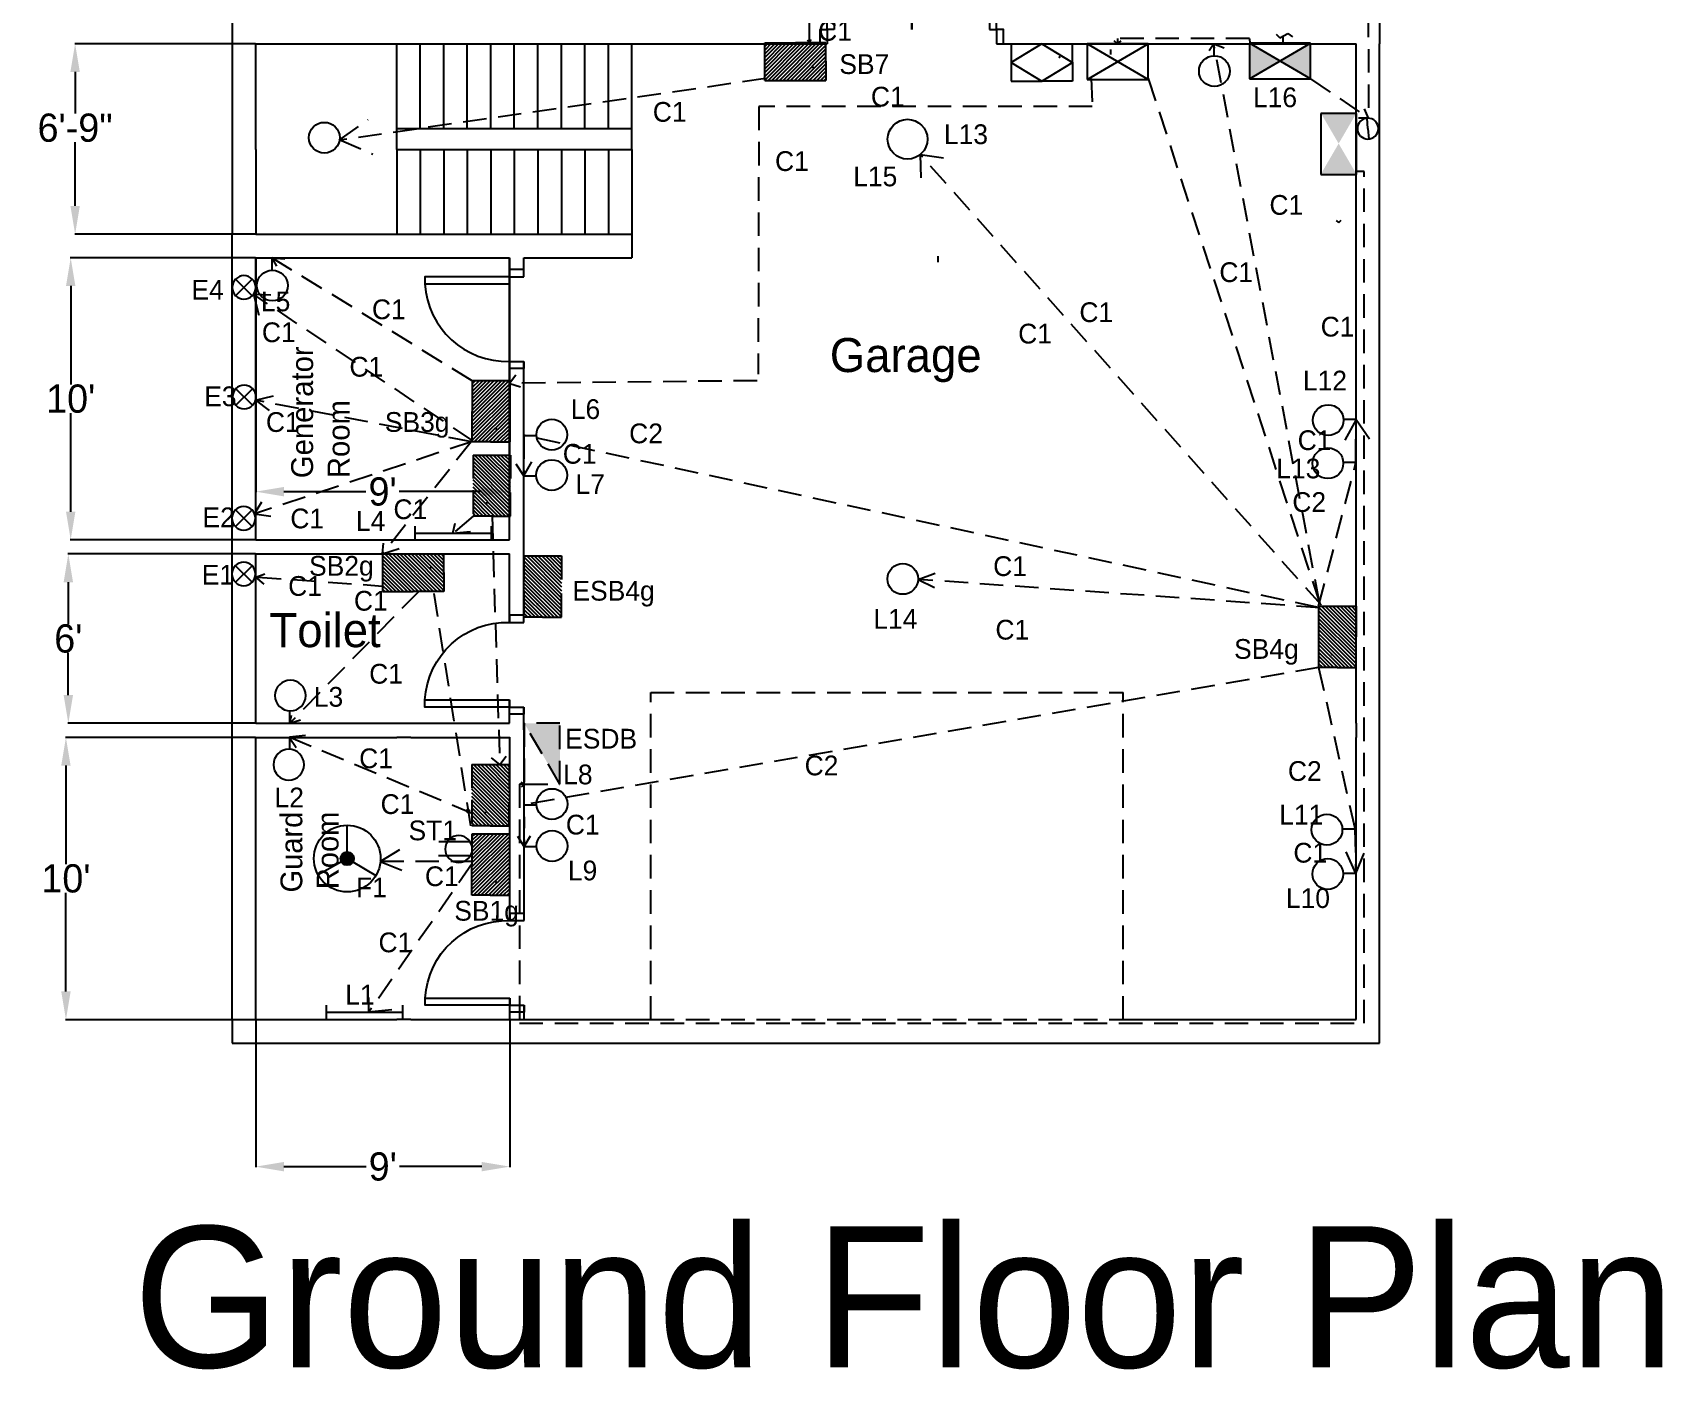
# Model space of a CAD drawing. Header units: inches. Extents: x -1679 to 1221, y -701 to 435.
# Drawn here: x 528 to 1221, y -564 to 4 of the extents above; entities that cross this region are included whole.
import ezdxf

# ---------------------------------------------------------------- set-up
doc = ezdxf.new("R2010")
doc.units = ezdxf.units.IN
doc.header["$LTSCALE"] = 40
doc.header["$MEASUREMENT"] = 0
doc.linetypes.add('HIDDEN', pattern=[0.375, 0.25, -0.125])
for name, color, linetype in [('Conduit', 160, 'HIDDEN'), ('Dimensions', 82, 'Continuous'), ('Doors', 188, 'Continuous'), ('Emergency conduit', 240, 'HIDDEN'), ('Emergency fixture', 230, 'HIDDEN'), ('Fiting and Fixtures', 17, 'Continuous'), ('Fitings and Fixture Texts', 19, 'Continuous'), ('Hidden', 7, 'HIDDEN'), ('Room Names', 200, 'Continuous')]:
    doc.layers.add(name, color=color, linetype=linetype)
doc.dimstyles.get("Standard").update_dxf_attribs({"dimtxt": 12, "dimasz": 12, "dimexe": 0.18, "dimexo": 0.0625, "dimgap": 0.09, "dimtad": 0, "dimtih": 1, "dimtoh": 1, "dimzin": 0, "dimdsep": 46, "dimlunit": 4, "dimtxsty": 'Standard', "dimcen": 0.09, "dimadec": 0, "dimazin": 0, "dimtfac": 1, "dimtofl": 0, "dimtmove": 0, "dimatfit": 3, "dimfxl": 1, "dimtolj": 1, "dimtzin": 0, "dimarcsym": 0})

# ---------------------------------------------------------------- blocks, each defined once
blk = doc.blocks.new('DOUBLE DOOR')
at = {"layer": 'Doors'}
for points in [[(6, 6), (3, 6), (3, 42), (6, 42)], [(72, 6), (75, 6), (75, 42), (72, 42)], [(3, 0), (0, 0), (0, 6), (3, 6)], [(75, 0), (78, 0), (78, 6), (75, 6)]]:
    blk.add_lwpolyline(points, close=True, dxfattribs=at)
for centre, start, end in [((4.24, 7.26), 357.92609, 87.09982), ((73.76, 7.26), 92.90018, 182.07391)]:
    blk.add_arc(centre, 34.79, start, end, dxfattribs=at)
blk = doc.blocks.new('DOOR')
at = {"layer": 'Doors'}
for points in [[(36, 6), (39, 6), (39, 42), (36, 42)], [(3, 0), (0, 0), (0, 6), (3, 6)], [(39, 0), (42, 0), (42, 6), (39, 6)]]:
    blk.add_lwpolyline(points, close=True, dxfattribs=at)
blk.add_arc((37.88, 7.15), 34.9, 93.08959, 181.88331, dxfattribs=at)
blk = doc.blocks.new('*D46')
at = {"layer": 'Defpoints', "color": 0, "transparency": 16777216}
for p in [(622.6, -415.27), (730.73, -415.24), (730.73, -477.82)]:
    blk.add_point(p, dxfattribs=at)
at = {"layer": 'Dimensions', "color": 0, "lineweight": -2, "transparency": 16777216}
for p, q in [((622.6, -415.33), (622.6, -478)), ((730.73, -415.3), (730.73, -478)), ((634.6, -477.82), (669.57, -477.82)), ((718.73, -477.82), (683.75, -477.82))]:
    blk.add_line(p, q, dxfattribs=at)
at = {"layer": 'Dimensions', "color": 0, "transparency": 16777216}
for points in [[(634.6, -475.82), (634.6, -479.82), (622.6, -477.82)], [(718.73, -475.82), (718.73, -479.82), (730.73, -477.82)]]:
    blk.add_solid(points, dxfattribs=at)
at = {"layer": 'Dimensions', "color": 0, "transparency": 16777216, "insert": (676.66, -477.82), "char_height": 12, "attachment_point": 5}
blk.add_mtext("\\A1;9'", dxfattribs=at)
blk = doc.blocks.new('*D47')
at = {"layer": 'Defpoints', "color": 0, "transparency": 16777216}
for p in [(541.9, -295.27), (622.6, -295.27), (622.6, -415.33)]:
    blk.add_point(p, dxfattribs=at)
at = {"layer": 'Dimensions', "color": 0, "lineweight": -2, "transparency": 16777216}
for p, q in [((622.54, -295.27), (541.72, -295.27)), ((541.9, -307.27), (541.9, -349.21)), ((541.9, -403.33), (541.9, -361.39)), ((622.54, -415.33), (541.72, -415.33))]:
    blk.add_line(p, q, dxfattribs=at)
at = {"layer": 'Dimensions', "color": 0, "transparency": 16777216}
for points in [[(539.9, -307.27), (543.9, -307.27), (541.9, -295.27)], [(539.9, -403.33), (543.9, -403.33), (541.9, -415.33)]]:
    blk.add_solid(points, dxfattribs=at)
at = {"layer": 'Dimensions', "color": 0, "transparency": 16777216, "insert": (541.9, -355.3), "char_height": 12, "attachment_point": 5}
blk.add_mtext("\\A1;10'", dxfattribs=at)
blk = doc.blocks.new('*D48')
at = {"layer": 'Defpoints', "color": 0, "transparency": 16777216}
for p in [(542.92, -217.27), (622.6, -217.27), (622.6, -289.27)]:
    blk.add_point(p, dxfattribs=at)
at = {"layer": 'Dimensions', "color": 0, "lineweight": -2, "transparency": 16777216}
for p, q in [((622.54, -217.27), (542.74, -217.27)), ((542.92, -229.27), (542.92, -247.18)), ((542.92, -277.27), (542.92, -259.36)), ((622.54, -289.27), (542.74, -289.27))]:
    blk.add_line(p, q, dxfattribs=at)
at = {"layer": 'Dimensions', "color": 0, "transparency": 16777216}
for points in [[(540.92, -229.27), (544.92, -229.27), (542.92, -217.27)], [(540.92, -277.27), (544.92, -277.27), (542.92, -289.27)]]:
    blk.add_solid(points, dxfattribs=at)
at = {"layer": 'Dimensions', "color": 0, "transparency": 16777216, "insert": (542.92, -253.27), "char_height": 12, "attachment_point": 5}
blk.add_mtext("\\A1;6'", dxfattribs=at)
blk = doc.blocks.new('*D49')
at = {"layer": 'Defpoints', "color": 0, "transparency": 16777216}
for p in [(543.93, -91.27), (622.6, -91.27), (622.6, -211.27)]:
    blk.add_point(p, dxfattribs=at)
at = {"layer": 'Dimensions', "color": 0, "lineweight": -2, "transparency": 16777216}
for p, q in [((622.54, -91.27), (543.75, -91.27)), ((543.93, -103.27), (543.93, -145.18)), ((543.93, -199.27), (543.93, -157.36)), ((622.54, -211.27), (543.75, -211.27))]:
    blk.add_line(p, q, dxfattribs=at)
at = {"layer": 'Dimensions', "color": 0, "transparency": 16777216}
for points in [[(541.93, -103.27), (545.93, -103.27), (543.93, -91.27)], [(541.93, -199.27), (545.93, -199.27), (543.93, -211.27)]]:
    blk.add_solid(points, dxfattribs=at)
at = {"layer": 'Dimensions', "color": 0, "transparency": 16777216, "insert": (543.93, -151.27), "char_height": 12, "attachment_point": 5}
blk.add_mtext("\\A1;10'", dxfattribs=at)
blk = doc.blocks.new('*D50')
at = {"layer": 'Defpoints', "color": 0, "transparency": 16777216}
for p in [(622.6, -91.27), (730.6, -91.27), (730.6, -190.76)]:
    blk.add_point(p, dxfattribs=at)
at = {"layer": 'Dimensions', "color": 0, "lineweight": -2, "transparency": 16777216}
for p, q in [((622.6, -91.33), (622.6, -190.94)), ((730.6, -91.33), (730.6, -190.94)), ((634.6, -190.76), (669.51, -190.76)), ((718.6, -190.76), (683.69, -190.76))]:
    blk.add_line(p, q, dxfattribs=at)
at = {"layer": 'Dimensions', "color": 0, "transparency": 16777216}
for points in [[(634.6, -188.76), (634.6, -192.76), (622.6, -190.76)], [(718.6, -188.76), (718.6, -192.76), (730.6, -190.76)]]:
    blk.add_solid(points, dxfattribs=at)
at = {"layer": 'Dimensions', "color": 0, "transparency": 16777216, "insert": (676.6, -190.76), "char_height": 12, "attachment_point": 5}
blk.add_mtext("\\A1;9'", dxfattribs=at)
blk = doc.blocks.new('Tube Light')
for p, q in [((0, -2.96), (0, 3.14)), ((0, 0), (32.49, 0)), ((32.49, -2.96), (32.49, 3.14))]:
    blk.add_line(p, q)
blk = doc.blocks.new('Wall bracket light at lintel level')
blk.add_line((-5.42, -0.01), (0, -0.01))
blk.add_circle((6.48, 0.27), 6.54)
blk = doc.blocks.new('A$C12DB153C')
for p, q in [((8.54, 8.54), (1.46, 1.47)), ((1.46, 8.54), (8.54, 1.47))]:
    blk.add_line(p, q)
blk.add_circle((5, 5), 5)
blk = doc.blocks.new('SDB')
h = blk.add_hatch()
h.set_pattern_fill('ANSI31', color=256, scale=9, style=0)
h.set_pattern_definition([(45, (175.4593, -47.7805), (-0.795495, 0.795495), [])])
h.paths.add_polyline_path([(0, 0), (26, 0), (26, 8.01), (26, 15.93), (13, 15.93), (0, 15.93), (0, 7.93)])
for p, q in [((0, 7.93), (0, 15.93)), ((0, 15.93), (13, 15.93)), ((26, 15.93), (13, 15.93)), ((26, 8.01), (26, 15.93)), ((0, 0), (0, 7.93)), ((26, 8.01), (26, 0)), ((0, 0), (26, 0))]:
    blk.add_line(p, q)
for p in [(26, 8.01), (26, 8.01), (26, 8.01), (20.48, 5.69)]:
    blk.add_point(p)
blk = doc.blocks.new('DB')
for p, q in [((0, 7), (12, 7)), ((0, 0), (0, 7)), ((0, 7), (12, 0)), ((12, 7), (0, 0)), ((12, 7), (12, 0)), ((12, 0), (0, 0))]:
    blk.add_line(p, q)
blk = doc.blocks.new('Meter Board')
for p, q in [((0, 7.93), (13, 15.93)), ((0, 7.93), (0, 15.93)), ((0, 15.93), (13, 15.93)), ((26, 15.93), (13, 15.93)), ((13, 15.93), (26, 8.01)), ((26, 8.01), (26, 15.93)), ((0, 0), (0, 7.93)), ((12.93, 0), (0, 7.93)), ((12.93, 0), (26, 8.01)), ((26, 8.01), (26, 0)), ((0, 0), (26, 0))]:
    blk.add_line(p, q)
for p in [(26, 8.01), (26, 8.01), (26, 8.01), (20.48, 5.69)]:
    blk.add_point(p)
blk = doc.blocks.new('A$C0124305E')
for p, q in [((13.53, 8.65), (0, 8.65)), ((13.44, 2.72), (0.09, 2.72))]:
    blk.add_line(p, q)
blk.add_circle((8.56, 5.75), 5.75)
blk = doc.blocks.new('*D39')
at = {"layer": 'Defpoints', "color": 0, "transparency": 16777216}
for p in [(545.81, -0.26), (622.63, -0.26), (622.59, -81.26)]:
    blk.add_point(p, dxfattribs=at)
at = {"layer": 'Dimensions', "color": 0, "lineweight": -2, "transparency": 16777216}
for p, q in [((622.56, -0.26), (545.63, -0.26)), ((545.81, -12.26), (545.81, -29.95)), ((545.81, -69.26), (545.81, -42.13)), ((622.53, -81.26), (545.63, -81.26))]:
    blk.add_line(p, q, dxfattribs=at)
at = {"layer": 'Dimensions', "color": 0, "transparency": 16777216}
for points in [[(543.81, -12.26), (547.81, -12.26), (545.81, -0.26)], [(543.81, -69.26), (547.81, -69.26), (545.81, -81.26)]]:
    blk.add_solid(points, dxfattribs=at)
at = {"layer": 'Dimensions', "color": 0, "transparency": 16777216, "insert": (545.81, -36.04), "char_height": 12, "attachment_point": 5}
blk.add_mtext('\\A1;6\'-9"', dxfattribs=at)
blk = doc.blocks.new('Ceiling Fan')
h = blk.add_hatch(color=7)
edge = h.paths.add_edge_path()
edge.add_arc((15.66, 8.88), 3.6, 0, 360)
for p, q in [((15.66, 12.48), (15.66, 26.88)), ((12.53, 7.1), (0, 0)), ((18.76, 7.05), (31.19, -0.23))]:
    blk.add_line(p, q)
for radius in [18, 3.6]:
    blk.add_circle((15.66, 8.88), radius)
blk = doc.blocks.new('MDB')
at = {"layer": 'Emergency conduit'}
h = blk.add_hatch(color=256, dxfattribs=at)
h.set_gradient(one_color=1, tint=1, name='INVCURVED')
h.paths.add_polyline_path([(-12.99, -7.58), (0, -15.15), (0, 0)])
h.paths.add_polyline_path([(-25.97, 0), (-25.97, -15.15), (-12.99, -7.58)])
for p, q in [((0, 0), (-25.97, 0)), ((-25.97, 0), (-25.97, -15.15)), ((-25.97, -15.15), (0, 0)), ((0, -15.15), (-25.97, 0)), ((0, -15.15), (0, 0)), ((-25.97, -15.15), (0, -15.15))]:
    blk.add_line(p, q)
blk = doc.blocks.new('Through hole')
blk.add_circle((0, 0), 6.54)
at = {"layer": 'Fiting and Fixtures'}
for q in [(-0.5, -6.5), (0.5, 6.5), (0, 0), (0, 0), (0, 0), (0, 0)]:
    blk.add_line((0, 0), q, dxfattribs=at)
blk = doc.blocks.new('ESDB')
h = blk.add_hatch(color=256)
h.set_gradient(one_color=1, tint=1, name='INVCURVED')
h.paths.add_polyline_path([(25.88, -0.09), (25.88, 15.06), (-0.09, -0.09)])
for p, q in [((25.88, 15.06), (-0.09, 15.06)), ((-0.09, 15.06), (-0.09, -0.09)), ((-0.09, -0.09), (25.88, 15.06)), ((25.88, -0.09), (25.88, 15.06)), ((-0.09, -0.09), (25.88, -0.09))]:
    blk.add_line(p, q)

msp = doc.modelspace()

# ---------------------------------------------------------------- hatches: boundary and pattern name
at = {"layer": 'Emergency conduit'}
h = msp.add_hatch(color=256, dxfattribs=at)
h.set_gradient(color1=(146, 1, 1), one_color=1, tint=1, name='INVCYLINDER')
h.paths.add_polyline_path([(1083.2, -42.731), (1075.624, -55.718), (1090.776, -55.718)])
h.paths.add_polyline_path([(1090.776, -29.744), (1075.624, -29.744), (1083.2, -42.731)])

# ---------------------------------------------------------------- linework, layer by layer
for p, q in [((612.605, 333.732), (612.605, -0.268)), ((1100.605, 333.732), (1100.605, -0.268)), ((612.605, -0.268), (612.605, -81.268)), ((622.605, -0.268), (865.666, -0.268)), ((622.605, -36.268), (622.605, -0.268)), ((622.605, -36.268), (622.605, -0.268)), ((682.605, -36.268), (682.605, -0.268)), ((692.605, -36.268), (692.605, -0.268)), ((702.605, -36.268), (702.605, -0.268)), ((712.605, -36.268), (712.605, -0.268)), ((722.605, -36.268), (722.605, -0.268)), ((732.605, -36.268), (732.605, -0.268)), ((742.605, -36.268), (742.605, -0.268)), ((752.605, -36.268), (752.605, -0.268)), ((762.605, -36.268), (762.605, -0.268)), ((772.605, -36.268), (772.605, -0.268)), ((782.605, -36.268), (782.605, -0.268)), ((937.666, -0.268), (1090.605, -0.268)), ((1090.605, -91.268), (1090.605, -0.268)), ((1100.605, -81.268), (1100.605, -0.268)), ((1075.63, -29.888), (1075.63, -55.861)), ((1090.781, -29.888), (1075.63, -29.888)), ((1090.781, -55.861), (1090.781, -29.888)), ((622.605, -45.268), (622.605, -36.268)), ((682.605, -36.268), (782.605, -36.268)), ((682.605, -45.268), (682.605, -36.268)), ((782.605, -45.268), (782.605, -36.268)), ((622.605, -45.268), (622.605, -81.268)), ((682.605, -45.268), (782.605, -45.268)), ((682.605, -45.268), (682.605, -81.268)), ((692.605, -45.268), (692.605, -81.268)), ((702.605, -45.268), (702.605, -81.268)), ((712.605, -45.268), (712.605, -81.268)), ((722.605, -45.268), (722.605, -81.268)), ((732.605, -45.268), (732.605, -81.268)), ((742.605, -45.268), (742.605, -81.268)), ((752.605, -45.268), (752.605, -81.268)), ((762.605, -45.268), (762.605, -81.268)), ((772.605, -45.268), (772.605, -81.268)), ((782.605, -45.268), (782.605, -81.268)), ((1075.63, -55.861), (1090.781, -55.861)), ((612.605, -415.268), (612.605, -81.268)), ((622.605, -81.268), (782.605, -81.268)), ((782.605, -81.268), (782.605, -91.268)), ((1100.605, -415.268), (1100.605, -81.268)), ((622.605, -91.268), (730.605, -91.268)), ((622.605, -211.268), (622.605, -91.268)), ((730.605, -211.268), (730.605, -91.268)), ((736.605, -91.268), (782.605, -91.268)), ((736.605, -99.347), (736.605, -91.268)), ((1090.605, -289.268), (1090.605, -91.268)), ((736.605, -246.346), (736.605, -135.347)), ((622.605, -211.268), (730.605, -211.268)), ((622.605, -217.268), (730.605, -217.268)), ((622.605, -289.268), (622.605, -217.268)), ((730.605, -246.346), (730.605, -217.268)), ((730.605, -289.268), (730.605, -279.35)), ((736.605, -289.268), (736.605, -282.346)), ((622.605, -289.268), (730.605, -289.268)), ((736.725, -295.238), (736.605, -289.268)), ((1090.605, -289.268), (1090.605, -295.269)), ((622.605, -295.268), (682.605, -295.268)), ((622.605, -415.268), (622.605, -295.268)), ((688.605, -295.268), (682.605, -295.268)), ((688.605, -295.268), (730.725, -295.268)), ((730.725, -373.181), (730.725, -295.238)), ((736.725, -373.181), (736.725, -295.238)), ((1090.605, -415.268), (1090.605, -295.268)), ((730.725, -415.238), (730.725, -406.185)), ((612.605, -415.268), (612.605, -425.268)), ((622.605, -415.268), (682.605, -415.268)), ((688.605, -415.268), (682.605, -415.268)), ((688.605, -415.268), (790.605, -415.268)), ((736.725, -415.238), (736.725, -409.181)), ((991.605, -415.268), (1090.605, -415.268)), ((1100.605, -425.268), (1100.605, -415.268)), ((612.605, -425.268), (1090.605, -425.268)), ((1090.605, -425.268), (1100.605, -425.268))]:
    msp.add_line(p, q)
for centre, radius in [((651.799, -40.239), 6.542), ((899.832, -40.873), 8.464), ((897.826, -227.88), 6.542)]:
    msp.add_circle(centre, radius)
at = {"layer": 'Conduit'}
for p, q in [((858.125, -0.017), (858.125, 10.064)), ((858.118, 0.052), (857.414, 1.357)), ((858.118, 0.052), (858.928, 1.487)), ((989.184, -0.268), (987.771, 0.946)), ((1045.286, 1.985), (989.166, 1.985)), ((989.166, 1.985), (989.184, -0.268)), ((989.184, -0.268), (990.701, 0.898)), ((1045.651, -0.268), (1045.286, 1.985)), ((1056.643, 3.819), (1058.209, 2.255)), ((1058.209, 2.255), (1061.543, 4.021)), ((1059.512, 3.055), (1059.512, -0.242)), ((1061.543, 4.021), (1063.615, 2.608)), ((986.358, -4.883), (986.358, -2.767)), ((1030.08, -0.268), (1028.164, -3.27)), ((1075.072, -237.981), (1030.08, -0.268)), ((1030.08, -0.268), (1034.481, -2.064)), ((839.49, -15.098), (658.162, -41.272)), ((977.922, -15.04), (978.421, -27.011)), ((1002.151, -15.016), (1075.537, -239.401)), ((1071.259, -15.206), (1095.935, -31.926)), ((836.599, -27.011), (836.319, -140.742)), ((978.421, -27.011), (836.599, -27.011)), ((658.162, -41.272), (670.391, -32.547)), ((1095.935, -31.926), (1091.595, -31.91)), ((1095.935, -31.926), (1094.127, -27.998)), ((658.162, -40.923), (672.487, -47.204)), ((1075.844, -239.086), (905.279, -47.351)), ((905.279, -47.351), (905.627, -60.455)), ((905.279, -47.351), (919.091, -49.29)), ((714.702, -143.63), (629.415, -91.205)), ((629.415, -91.272), (631.471, -94.926)), ((629.468, -91.272), (635.05, -91.725)), ((624.494, -108.708), (621.668, -106.82)), ((621.668, -106.82), (623.982, -115.666)), ((621.668, -106.82), (629.06, -106.983)), ((714.995, -169.179), (624.494, -108.708)), ((730.573, -144.609), (733.216, -141.11)), ((835.847, -143.57), (730.574, -144.699)), ((730.632, -144.698), (735.235, -146.181)), ((622.541, -151.827), (630.206, -150.015)), ((714.551, -169.622), (622.541, -151.827)), ((622.541, -151.827), (628.402, -156.203)), ((1090.605, -160.08), (1084.971, -170.331)), ((1090.541, -178.409), (1090.605, -160.08)), ((1090.667, -160.08), (1096.828, -169.185)), ((714.773, -169.401), (622.16, -200.237)), ((714.271, -169.568), (676.605, -217.268)), ((736.638, -166.803), (736.605, -183.995)), ((1074.674, -240.078), (736.638, -166.803)), ((736.605, -183.995), (733.391, -179.116)), ((736.605, -183.995), (740.051, -178.134)), ((1074.674, -239.515), (1090.541, -178.409)), ((622.16, -200.237), (625.168, -195.058)), ((622.16, -200.237), (629.046, -201.25)), ((676.605, -217.268), (676.989, -212.661)), ((676.605, -217.268), (683.679, -214.953)), ((622.595, -227.075), (626.079, -230.068)), ((622.62, -227.075), (626.493, -225.712)), ((623.45, -227.062), (676.605, -230.882)), ((1075.249, -240.119), (904.359, -228.078)), ((904.365, -228.079), (911.598, -225.464)), ((904.365, -228.079), (911.276, -231.513)), ((691.827, -233.316), (637.08, -289.268)), ((698.362, -234.029), (714.635, -337.414)), ((1074.674, -265.515), (736.723, -323.888)), ((1074.674, -265.515), (1090.128, -334.242)), ((637.064, -289.259), (637.859, -285.857)), ((637.079, -289.274), (641.67, -287.865)), ((736.723, -323.888), (736.741, -341.728)), ((736.741, -341.728), (734.046, -337.43)), ((736.741, -341.728), (739.48, -337.13)), ((1090.128, -334.242), (1090.477, -353.099)), ((675.481, -347.995), (683.879, -342.979)), ((1090.477, -353.099), (1086.292, -343.644)), ((1090.477, -353.099), (1093.986, -344.567)), ((714.724, -348.864), (670.712, -412.18)), ((675.481, -347.995), (685.937, -352.272)), ((675.555, -347.922), (714.719, -347.922)), ((670.737, -412.019), (670.671, -405.86)), ((670.606, -411.954), (680.577, -410.971))]:
    msp.add_line(p, q, dxfattribs=at)
at = {"layer": 'Emergency conduit'}
for p, q in [((1095.738, 27.458), (1095.935, -31.926)), ((1093.989, -54.588), (1090.805, -54.588)), ((1093.989, -416.824), (1093.989, -54.588)), ((1083.323, -76.295), (1082.314, -75.455)), ((1083.323, -76.306), (1084.265, -75.231)), ((912.867, -93.226), (912.867, -90.63)), ((715.034, -201.175), (706.485, -208.431)), ((706.485, -208.431), (707.383, -204.15)), ((706.485, -208.431), (714.002, -207.717)), ((723.241, -201.027), (723.583, -217.065)), ((723.583, -217.065), (726.43, -306.861)), ((636.907, -295.082), (712.543, -326.595)), ((636.916, -295.156), (639.849, -299.623)), ((636.952, -295.082), (643.735, -294.277)), ((726.43, -306.861), (722.908, -303.926)), ((726.43, -306.861), (729.087, -303.205)), ((736.845, -315.209), (734.776, -315.209)), ((734.776, -315.209), (734.776, -416.824)), ((736.839, -315.232), (735.474, -316.31)), ((736.839, -315.216), (735.506, -314.345)), ((712.663, -325.97), (712.388, -326.314)), ((712.388, -326.314), (712.828, -326.768)), ((712.828, -326.768), (712.429, -327.332)), ((713.655, -326.094), (713.338, -326.521)), ((713.338, -326.521), (713.655, -326.947)), ((713.655, -326.947), (713.379, -327.387)), ((713.785, -327.179), (714.515, -327.544)), ((734.776, -416.824), (1093.989, -416.824))]:
    msp.add_line(p, q, dxfattribs=at)
at = {"layer": 'Fiting and Fixtures'}
for p, q in [((622.605, -36.268), (622.605, -0.268)), ((622.605, -45.268), (622.605, -81.268))]:
    msp.add_line(p, q, dxfattribs=at)
at = {"layer": 'Hidden'}
for p, q in [((790.605, -415.268), (790.605, -276.117)), ((790.605, -276.117), (991.605, -276.117)), ((991.605, -415.268), (991.605, -276.117)), ((790.605, -415.268), (991.605, -415.268))]:
    msp.add_line(p, q, dxfattribs=at)

# ---------------------------------------------------------------- block references
at = {"layer": 'Doors'}
msp.add_blockref('DOUBLE DOOR', (862.666, -0.268), dxfattribs=at)
at = {"layer": 'Doors', "rotation": 90}
msp.add_blockref('DOOR', (736.605, -138.347), dxfattribs=at)
at = {"layer": 'Doors', "xscale": -1, "rotation": 90}
for p in [(736.605, -243.346), (736.725, -370.181)]:
    msp.add_blockref('DOOR', p, dxfattribs=at)
at = {"layer": 'Emergency fixture'}
for name, p, rotation in [('SDB', (715.034, -175.175), 270), ('SDB', (736.708, -218.12), 270), ('ESDB', (751.905, -315.117), 90), ('SDB', (714.499, -306.861), 270)]:
    msp.add_blockref(name, p, dxfattribs=dict(at, rotation=rotation))
at = {"layer": 'Fiting and Fixtures'}
for name, p in [('SDB', (839.139, -15.883)), ('MDB', (1071.259, -0.055))]:
    msp.add_blockref(name, p, dxfattribs=at)
at = {"layer": 'Fiting and Fixtures', "xscale": -1}
for name, p, rotation in [('Meter Board', (943.968, -0.268), 180), ('A$C12DB153C', (612.605, -98.901), 180), ('A$C12DB153C', (612.721, -145.49), 180), ('SDB', (730.632, -143.63), 90), ('A$C12DB153C', (612.508, -197.074), 180), ('Tube Light', (690.241, -208.431), 180), ('A$C12DB153C', (612.515, -220.766), 180), ('SDB', (676.605, -217.268), 180), ('Wall bracket light at lintel level', (637.084, -283.962), 270.024233271624), ('Wall bracket light at lintel level', (636.954, -300.388), 90.0242332716241), ('A$C0124305E', (700.421, -337.016), 180), ('SDB', (730.535, -336.4), 90), ('Tube Light', (652.605, -412.127), 180)]:
    msp.add_blockref(name, p, dxfattribs=dict(at, rotation=rotation))
at = {"layer": 'Fiting and Fixtures'}
for name, p, xscale, yscale, zscale, rotation in [('DB', (976.198, -0.268), -2.164439392011673, 2.164439392011786, 2.1644393920117, 180), ('Through hole', (1095.639, -36.364), -0.6797855070587504, 0.679785507058682, 0.6797855070586877, 180.0000628859388)]:
    msp.add_blockref(name, p, dxfattribs=dict(at, xscale=xscale, yscale=yscale, zscale=zscale, rotation=rotation))
for name, p, rotation in [('Wall bracket light at lintel level', (1030.084, -5.426), 269.9757667283759), ('Wall bracket light at lintel level', (629.419, -96.626), 269.9757667283695), ('Wall bracket light at lintel level', (1085.247, -160.084), 179.9757667283695), ('Wall bracket light at lintel level', (742.059, -166.8), 359.9757667283694), ('Wall bracket light at lintel level', (1085.12, -178.412), 179.9757667283695), ('Wall bracket light at lintel level', (742.025, -183.991), 359.9757667283694), ('SDB', (1074.674, -239.515), 270), ('Wall bracket light at lintel level', (742.143, -323.884), 359.9757667283694), ('Wall bracket light at lintel level', (1084.707, -334.246), 179.9757667283695), ('Wall bracket light at lintel level', (742.162, -341.724), 359.9757667283694), ('Wall bracket light at lintel level', (1085.057, -353.103), 179.9757667283695)]:
    msp.add_blockref(name, p, dxfattribs=dict(at, rotation=rotation))
at = {"layer": 'Fiting and Fixtures', "xscale": 0.7873055009125096, "yscale": 0.7873055009125096, "zscale": 0.7873055009125096}
msp.add_blockref('Ceiling Fan', (649.198, -353.782), dxfattribs=at)

# ---------------------------------------------------------------- texts
at = {"insert": (570.524, -503.194), "char_height": 60, "width": 715.10065, "attachment_point": 1}
msp.add_mtext('Ground Floor Plan', dxfattribs=at)
at = {"layer": 'Fitings and Fixture Texts', "char_height": 8.4, "attachment_point": 1}
for s, insert, width in [('C1', (861.819, 9.387), 18.23158), ('SB7', (870.845, -4.736), 28.94088), ('C1', (884.277, -18.576), 18.23158), ('L16', (1046.778, -18.851), 18.23158), ('C1', (791.498, -25.052), 18.23158), ('L13', (915.336, -34.561), 18.23158), ('C1', (843.492, -45.975), 18.23158), ('L15', (876.747, -52.49), 18.23158), ('C1', (1053.766, -64.615), 18.23158), ('C1', (1032.467, -93.22), 18.23158), ('E4', (595.292, -100.675), 18.23158), ('L5', (624.85, -105.642), 18.23158), ('C1', (672.058, -109.018), 18.23158), ('C1', (972.936, -110.242), 18.23158), ('C1', (1075.564, -116.4), 18.23158), ('C1', (625.263, -118.78), 18.23158), ('C1', (946.908, -119.347), 18.23158), ('C1', (662.471, -133.436), 18.23158), ('L12', (1068, -139.327), 18.23158), ('E3', (600.723, -146.008), 18.23158), ('L6', (756.636, -151.455), 18.23158), ('C1', (626.974, -156.952), 18.23158), ('C2', (781.45, -161.78), 18.23158), ('C1', (1065.779, -164.674), 18.23158), ('C1', (753.211, -170.472), 18.23158), ('L13', (1056.685, -176.691), 18.23158), ('L7', (758.631, -183.333), 18.23158), ('C1', (681.205, -194.045), 17.23609), ('C2', (1063.505, -190.982), 18.23158), ('E2', (599.997, -197.481), 18.23158), ('C1', (637.346, -197.959), 18.23158), ('L4', (665.249, -199.043), 18.23158), ('C1', (936.271, -218.23), 18.23158), ('E1', (599.642, -221.893), 18.23158), ('C1', (636.437, -226.671), 18.23158), ('C1', (664.395, -232.957), 18.23158), ('L14', (885.303, -240.675), 18.23158), ('C1', (937.221, -245.269), 18.23158), ('C1', (670.89, -264.005), 18.23158), ('L3', (647.33, -273.812), 18.23158), ('ESDB', (754.239, -291.618), 28.94088), ('C1', (666.618, -299.966), 30.23582), ('C2', (856.082, -303.008), 18.23158), ('L8', (753.395, -306.822), 18.23158), ('C2', (1061.628, -305.368), 18.23158), ('L2', (630.624, -316.605), 18.23158), ('C1', (675.743, -319.431), 18.23158), ('L11', (1057.936, -323.936), 18.23158), ('ST1', (687.623, -330.624), 18.23158), ('C1', (754.537, -328.165), 18.23158), ('C1', (1063.947, -340.112), 18.23158), ('C1', (694.598, -350.128), 30.23582), ('L9', (755.39, -347.666), 18.23158), ('F1', (665.295, -354.867), 18.23158), ('L10', (1060.765, -359.416), 18.23158), ('C1', (674.851, -378.243), 18.23158), ('L1', (660.703, -400.49), 18.23158)]:
    msp.add_mtext(s, dxfattribs=dict(at, insert=insert, width=width))
at = {"layer": 'Fitings and Fixture Texts', "char_height": 8.4, "attachment_point": 7, "rotation": 359.980118}
for s, insert, width in [('SB3g', (677.548, -167.855), 28.94088), ('SB2g', (645.312, -229.038), 28.94088), ('ESB4g', (757.334, -239.63), 23.68074), ('SB4g', (1038.731, -264.386), 28.94088), ('SB1g', (707.075, -375.743), 26.15382)]:
    msp.add_mtext(s, dxfattribs=dict(at, insert=insert, width=width))
at = {"layer": 'Room Names', "rotation": 90}
for s, insert, char_height, width, attachment_point in [('Generator\\PRoom', (662.661, -185.027), 9.3113, 2459.92553, 7), ('Guard\\PRoom', (633.177, -326.854), 9.246, 2411.32804, 3)]:
    msp.add_mtext(s, dxfattribs=dict(at, insert=insert, char_height=char_height, width=width, attachment_point=attachment_point))
at = {"layer": 'Room Names', "char_height": 14.477}
for s, insert, width, attachment_point in [('Garage', (866.789, -125.418), 3829.57348, 1), ('Toilet', (628.457, -257.104), 3775.54116, 7)]:
    msp.add_mtext(s, dxfattribs=dict(at, insert=insert, width=width, attachment_point=attachment_point))

# ---------------------------------------------------------------- dimensions: what is measured, and where the dimension line sits
at = {"layer": 'Dimensions'}
dim = msp.add_linear_dim(base=(545.807, -0.261), p1=(622.588, -81.265), p2=(622.627, -0.261), angle=270, dimstyle='Standard', dxfattribs=at)
dim.commit()
dim.dimension.update_dxf_attribs({"geometry": '*D39', "text_midpoint": (545.807, -36.041), "dimtype": 160})
for base, p1, p2, picture, middle in [((543.927, -91.268), (622.605, -211.268), (622.605, -91.268), '*D49', (543.927, -151.268)), ((542.915, -217.268), (622.605, -289.268), (622.605, -217.268), '*D48', (542.915, -253.268)), ((541.903, -295.268), (622.605, -415.33), (622.605, -295.268), '*D47', (541.903, -355.299))]:
    dim = msp.add_linear_dim(base=base, p1=p1, p2=p2, angle=270, dimstyle='Standard', dxfattribs=at)
    dim.commit()
    dim.dimension.update_dxf_attribs({"geometry": picture, "text_midpoint": middle})
for base, p1, p2, picture, middle in [((730.605, -190.761), (622.605, -91.268), (730.605, -91.268), '*D50', (676.605, -190.761)), ((730.725, -477.824), (622.605, -415.268), (730.725, -415.238), '*D46', (676.665, -477.824))]:
    dim = msp.add_linear_dim(base=base, p1=p1, p2=p2, dimstyle='Standard', dxfattribs=at)
    dim.commit()
    dim.dimension.update_dxf_attribs({"geometry": picture, "text_midpoint": middle})

doc.saveas('drawing.dxf')
